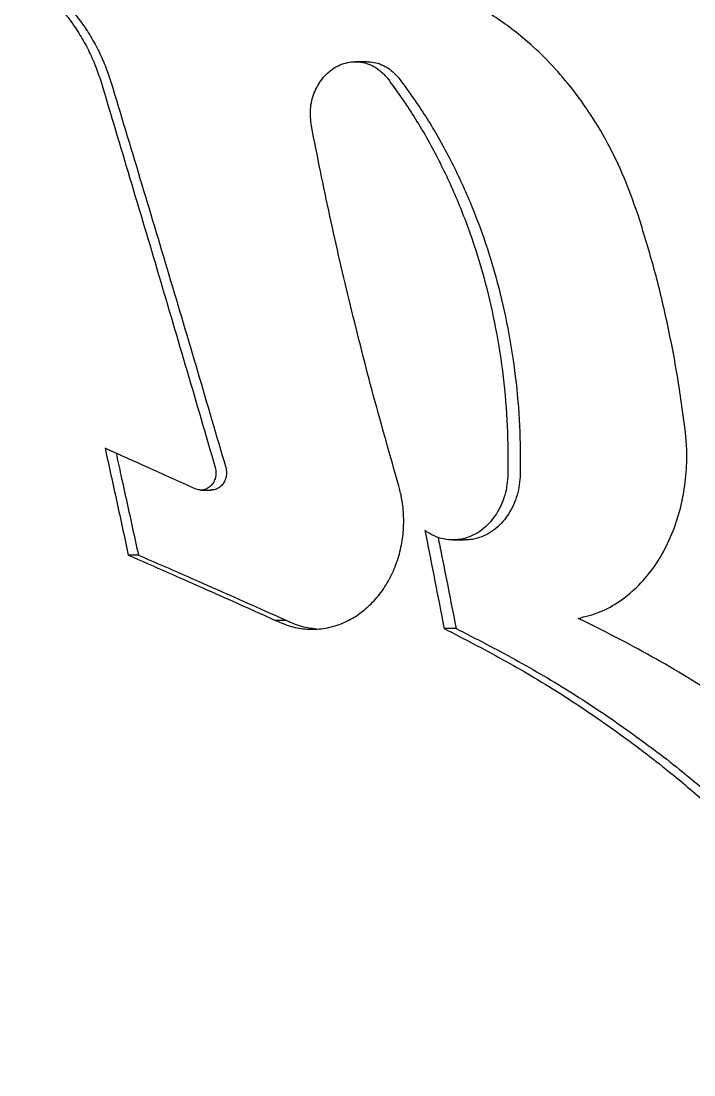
# Model space of a CAD drawing. Header units: millimetres. Extents: x 8 to 871, y 8 to 585.
# Drawn here: x 370.84 to 377.88, y 277.76 to 288.79 of the extents above; entities that cross this region are included whole.
import ezdxf

# ---------------------------------------------------------------- set-up
doc = ezdxf.new("R2010")
doc.units = ezdxf.units.MM
doc.layers.add('OUTLINE', color=7, linetype='Continuous', lineweight=25)

msp = doc.modelspace()

# ---------------------------------------------------------------- linework, layer by layer
at = {"layer": 'OUTLINE'}
for p, q in [((374.45847, 288.36664), (374.33858, 288.36664)), ((372.71615, 283.88289), (372.83033, 283.88289)), ((375.35703, 283.36069), (375.48343, 283.36069)), ((372.0665, 283.2021), (371.96112, 283.2021)), ((373.61625, 282.51828), (373.50167, 282.51828)), ((375.39241, 282.43388), (375.26733, 282.43388))]:
    msp.add_line(p, q, dxfattribs=at)
for points, knots in [([(370.83838, 289.28541), (370.88943, 289.25023), (370.99196, 289.17958), (371.17014, 289.0214), (371.32649, 288.84262), (371.45714, 288.64731), (371.54373, 288.49029), (371.61827, 288.32631), (371.65658, 288.21207), (371.6758, 288.15472)], [0, 0, 0, 0, 0.13481904, 0.27076012, 0.51092387, 0.63466893, 0.75840932, 0.87873038, 1, 1, 1, 1]), ([(370.93668, 289.28541), (370.98782, 289.25039), (371.09051, 289.18007), (371.26943, 289.02239), (371.42673, 288.84389), (371.55842, 288.64852), (371.64577, 288.49128), (371.72104, 288.32691), (371.75972, 288.21227), (371.77914, 288.15472)], [0, 0, 0, 0, 0.13446977, 0.27004425, 0.51034149, 0.63416443, 0.75798112, 0.87850875, 1, 1, 1, 1]), ([(377.29708, 286.76368), (377.24474, 286.9101), (377.13935, 287.20493), (376.95068, 287.57512), (376.75633, 287.88684), (376.56245, 288.1464), (376.34921, 288.38529), (376.13594, 288.58426), (375.93006, 288.74668), (375.73458, 288.87864), (375.53103, 288.99635), (375.38901, 289.06117), (375.318, 289.09358)], [0, 0, 0, 0, 0.13546924, 0.27278136, 0.37361323, 0.47444831, 0.57817775, 0.68191078, 0.76081453, 0.83971882, 0.91985933, 1, 1, 1, 1]), ([(373.87689, 287.69546), (373.87059, 287.75392), (373.85798, 287.87087), (373.9009, 288.04404), (373.98475, 288.19257), (374.10583, 288.30505), (374.22924, 288.35746), (374.33462, 288.36927), (374.41603, 288.36207), (374.49517, 288.33722), (374.58796, 288.28783), (374.64267, 288.22738), (374.67692, 288.18953)], [0, 0, 0, 0, 0.118937795, 0.237968005, 0.355740998, 0.478615891, 0.608318164, 0.676375705, 0.744432393, 0.813983334, 0.883523552, 1, 1, 1, 1]), ([(374.45761, 288.36591), (374.48236, 288.36493), (374.53498, 288.36285), (374.61273, 288.33802), (374.70721, 288.28911), (374.763, 288.22793), (374.79801, 288.18953)], [0, 0, 0, 0, 0.19421943, 0.41287753, 0.63149593, 1, 1, 1, 1]), ([(371.6758, 288.15472), (371.87739, 287.48217), (372.17978, 286.47333), (372.57634, 285.12798), (372.77259, 284.45522), (372.87071, 284.11884)], [0, 0, 0, 0, 0.49998533, 0.74999094, 1, 1, 1, 1]), ([(371.77914, 288.15472), (371.98197, 287.48217), (372.28621, 286.47333), (372.68523, 285.12798), (372.88269, 284.45522), (372.98143, 284.11884)], [0, 0, 0, 0, 0.49998521, 0.74999065, 1, 1, 1, 1]), ([(374.67692, 288.18953), (374.76537, 288.06647), (374.94227, 287.82034), (375.1758, 287.41393), (375.38361, 286.98111), (375.55976, 286.52554), (375.7023, 286.05551), (375.81287, 285.56981), (375.88965, 285.06732), (375.93395, 284.55787), (375.93433, 284.21785), (375.93452, 284.05093)], [0, 0, 0, 0, 0.10956021, 0.21911722, 0.33182303, 0.44452558, 0.55435685, 0.66418652, 0.77747245, 0.89075779, 1, 1, 1, 1]), ([(374.79801, 288.18953), (374.88676, 288.06681), (375.06425, 287.82138), (375.29881, 287.41594), (375.5077, 286.984), (375.68494, 286.52916), (375.82852, 286.05969), (375.94003, 285.57434), (376.01763, 285.07199), (376.06271, 284.56102), (376.06318, 284.2194), (376.06342, 284.05093)], [0, 0, 0, 0, 0.10944413, 0.21888449, 0.33146888, 0.44404931, 0.55376154, 0.6634714, 0.77666572, 0.88985963, 1, 1, 1, 1]), ([(374.79218, 283.92879), (374.70296, 284.2406), (374.52451, 284.86421), (374.28542, 285.80599), (374.06637, 286.74894), (373.94007, 287.37986), (373.87689, 287.69546)], [0, 0, 0, 0, 0.2527114, 0.50542313, 0.75259974, 1, 1, 1, 1]), ([(377.79202, 284.49636), (377.76533, 284.6954), (377.71196, 285.09349), (377.59792, 285.67027), (377.46268, 286.22934), (377.35235, 286.58534), (377.29708, 286.76368)], [0, 0, 0, 0, 0.25526544, 0.51053305, 0.75481236, 1, 1, 1, 1]), ([(376.67063, 282.53995), (376.74654, 282.55865), (376.89834, 282.59604), (377.11238, 282.71524), (377.30798, 282.87943), (377.47707, 283.08474), (377.61412, 283.32405), (377.71605, 283.58333), (377.78144, 283.85814), (377.80798, 284.10467), (377.80908, 284.31876), (377.7977, 284.43715), (377.79202, 284.49636)], [0, 0, 0, 0, 0.11243798, 0.22482936, 0.33745423, 0.45001584, 0.55764908, 0.66522747, 0.76738914, 0.86952942, 0.93475963, 1, 1, 1, 1]), ([(372.66116, 283.89531), (372.57879, 283.93272), (372.41406, 284.00754), (372.10043, 284.14901), (371.86741, 284.25305), (371.71816, 284.31969)], [0, 0, 0, 0, 0.26442999, 0.5288598, 1, 1, 1, 1]), ([(371.71816, 284.31969), (371.73855, 284.22616), (371.77935, 284.03909), (371.86042, 283.66656), (371.92091, 283.38756), (371.96112, 283.2021)], [0, 0, 0, 0, 0.25108472, 0.50216927, 1, 1, 1, 1]), ([(371.83332, 284.26816), (371.85007, 284.19184), (371.88733, 284.02203), (371.96514, 283.66668), (372.02602, 283.38764), (372.0665, 283.2021)], [0, 0, 0, 0, 0.21477647, 0.47789273, 1, 1, 1, 1]), ([(372.87071, 284.11884), (372.8744, 284.09945), (372.88177, 284.06064), (372.8715, 284.00118), (372.84645, 283.94969), (372.80835, 283.9098), (372.76031, 283.88555), (372.7086, 283.8795), (372.67623, 283.89029), (372.66116, 283.89531)], [0, 0, 0, 0, 0.14254559, 0.28529482, 0.42372576, 0.56335427, 0.71115749, 0.86543747, 1, 1, 1, 1]), ([(372.98143, 284.11884), (372.98512, 284.09956), (372.99252, 284.06097), (372.9824, 284.00184), (372.95754, 283.9504), (372.91964, 283.91088), (372.87425, 283.88594), (372.84175, 283.88483), (372.82656, 283.88431)], [0, 0, 0, 0, 0.16898699, 0.33822195, 0.50236141, 0.66840862, 0.84505481, 1, 1, 1, 1]), ([(375.93452, 284.05093), (375.93232, 284.01329), (375.92791, 283.93802), (375.90333, 283.82838), (375.86555, 283.72548), (375.81508, 283.63116), (375.75315, 283.54822), (375.68043, 283.47713), (375.59844, 283.42102), (375.50781, 283.38076), (375.41171, 283.36023), (375.31167, 283.35942), (375.21183, 283.38049), (375.1291, 283.41662), (375.08253, 283.44864), (375.06587, 283.46009)], [0, 0, 0, 0, 0.074778268, 0.149534801, 0.224290012, 0.299064779, 0.375011333, 0.450976793, 0.530913227, 0.610855896, 0.694617723, 0.778408874, 0.865097907, 0.951772242, 1, 1, 1, 1]), ([(376.06342, 284.05093), (376.06122, 284.01346), (376.05682, 283.93852), (376.03233, 283.8294), (375.9947, 283.72699), (375.94444, 283.63301), (375.88275, 283.55025), (375.81016, 283.47907), (375.72818, 283.42244), (375.63722, 283.3823), (375.55455, 283.36179), (375.50241, 283.36283), (375.48341, 283.3632)], [0, 0, 0, 0, 0.10025199, 0.20047491, 0.30068311, 0.40092041, 0.50297796, 0.6050613, 0.71303457, 0.82101696, 0.93476942, 1, 1, 1, 1]), ([(373.50167, 282.51828), (373.55537, 282.49505), (373.66276, 282.44859), (373.83274, 282.4217), (374.00313, 282.42855), (374.16991, 282.47062), (374.32778, 282.54736), (374.47146, 282.65491), (374.59634, 282.79121), (374.69793, 282.94814), (374.77396, 283.12197), (374.82349, 283.30298), (374.84622, 283.48859), (374.84379, 283.65563), (374.82475, 283.80329), (374.80304, 283.88696), (374.79218, 283.92879)], [0, 0, 0, 0, 0.07818421, 0.15636805, 0.23456599, 0.31276095, 0.39059185, 0.46840497, 0.5442527, 0.62007943, 0.6920282, 0.76396023, 0.83243231, 0.90090557, 0.95045108, 1, 1, 1, 1]), ([(375.06587, 283.46009), (375.0828, 283.3742), (375.11664, 283.20242), (375.18387, 282.86035), (375.23401, 282.60417), (375.26733, 282.43388)], [0, 0, 0, 0, 0.2510943, 0.50218874, 1, 1, 1, 1]), ([(375.20399, 283.3878), (375.21624, 283.32604), (375.2455, 283.17843), (375.30839, 282.86045), (375.35885, 282.60423), (375.39241, 282.43388)], [0, 0, 0, 0, 0.1942317, 0.46424593, 1, 1, 1, 1]), ([(371.96112, 283.2021), (372.09919, 283.14176), (372.37531, 283.02107), (372.89096, 282.79314), (373.26338, 282.62553), (373.50167, 282.51828)], [0, 0, 0, 0, 0.26478785, 0.52957693, 1, 1, 1, 1]), ([(372.0665, 283.2021), (372.20467, 283.14207), (372.48101, 283.02201), (372.99978, 282.79409), (373.37513, 282.62616), (373.61625, 282.51828)], [0, 0, 0, 0, 0.26341117, 0.52682264, 1, 1, 1, 1]), ([(373.61625, 282.51828), (373.67054, 282.49424), (373.77135, 282.4496), (373.87771, 282.43705), (373.92679, 282.43126)], [0, 0, 0, 0, 0.538576394, 1, 1, 1, 1]), ([(381.71372, 278.29505), (381.55119, 278.51339), (381.22616, 278.95002), (380.69722, 279.57045), (380.13159, 280.15209), (379.52425, 280.70391), (378.87488, 281.2211), (378.18105, 281.70298), (377.57075, 282.07258), (377.06263, 282.34581), (376.8013, 282.47523), (376.67063, 282.53995)], [0, 0, 0, 0, 0.12232677, 0.24462762, 0.36790283, 0.49117597, 0.61759683, 0.744324, 0.87199427, 0.93599526, 1, 1, 1, 1]), ([(375.26733, 282.43388), (375.47263, 282.32749), (375.88316, 282.11474), (376.47539, 281.76578), (377.04447, 281.38053), (377.54915, 280.99913), (377.99305, 280.62771), (378.3822, 280.27288), (378.75727, 279.90069), (379.11976, 279.5095), (379.46867, 279.09964), (379.8047, 278.67155), (380.12539, 278.22486), (380.32775, 277.91537), (380.42894, 277.76061)], [0, 0, 0, 0, 0.09745539, 0.19488774, 0.29300235, 0.39111727, 0.46636141, 0.54160583, 0.61719205, 0.6927781, 0.76940775, 0.84603783, 0.92301425, 1, 1, 1, 1]), ([(375.39241, 282.43388), (375.59941, 282.32724), (376.01335, 282.11398), (376.61052, 281.76403), (377.18442, 281.37757), (377.69266, 280.99539), (378.13898, 280.62378), (378.52954, 280.2695), (378.90604, 279.89788), (379.26998, 279.50728), (379.62038, 279.098), (379.9579, 278.6705), (380.2801, 278.22436), (380.48348, 277.9152), (380.58518, 277.76061)], [0, 0, 0, 0, 0.09777005, 0.19551678, 0.29394853, 0.39238006, 0.46747406, 0.54256776, 0.6180002, 0.69343248, 0.7698995, 0.84636705, 0.92317875, 1, 1, 1, 1])]:
    msp.add_open_spline(points, degree=3, knots=knots, dxfattribs=at)

doc.saveas('drawing.dxf')
